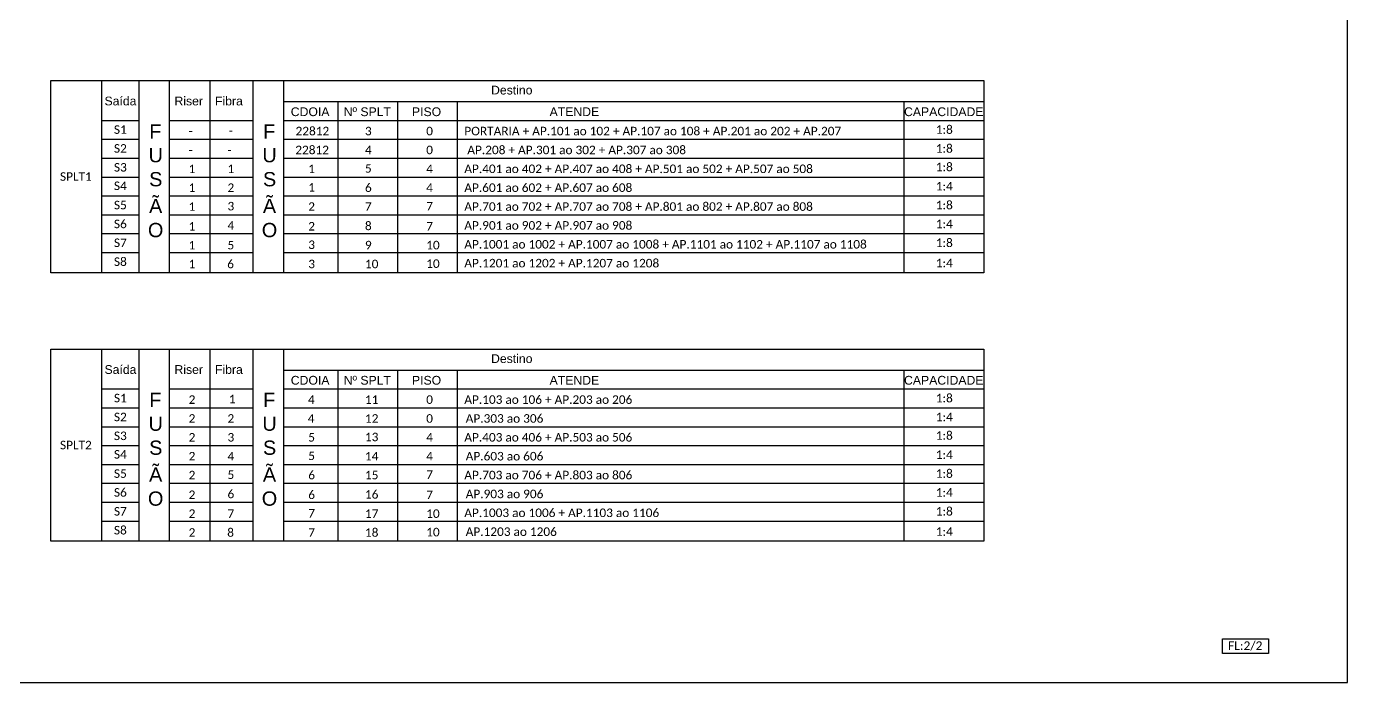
# Model space of a CAD drawing. Header units: metres. Extents: x -1286 to 434, y -500 to 94.
# Drawn here: x -23.5 to 434.4, y -499.8 to -272.5 of the extents above; entities that cross this region are included whole.
import ezdxf
from ezdxf.enums import TextEntityAlignment as Align

# ---------------------------------------------------------------- set-up
doc = ezdxf.new("R2010")
doc.units = ezdxf.units.M
doc.styles.add('ARIAL', font='arial.ttf')
doc.styles.add('WMF-Calibri0', font='calibri.ttf')

msp = doc.modelspace()

# ---------------------------------------------------------------- linework, layer by layer
for p, q in [((-15.06, -291.22), (308.25, -291.22)), ((-15.06, -357.81), (-15.06, -291.22)), ((2.5, -291.22), (2.5, -357.81)), ((15.49, -291.22), (15.49, -357.81)), ((26.15, -357.81), (26.15, -291.22)), ((40.08, -291.22), (40.08, -357.81)), ((54.93, -291.22), (54.93, -357.81)), ((65.61, -291.22), (65.61, -357.81)), ((308.25, -291.22), (308.25, -357.81)), ((65.61, -298.49), (308.25, -298.49)), ((84.4, -298.49), (84.4, -357.81)), ((105.11, -298.49), (105.11, -357.81)), ((125.78, -298.49), (125.78, -357.81)), ((280.58, -298.49), (280.58, -357.81)), ((2.5, -305.03), (15.49, -305.03)), ((26.15, -305.03), (54.93, -305.03)), ((65.61, -305.03), (308.25, -305.03)), ((2.5, -311.57), (15.49, -311.57)), ((26.15, -311.57), (54.93, -311.57)), ((65.61, -311.57), (308.25, -311.57)), ((2.5, -318.11), (15.49, -318.11)), ((26.15, -318.11), (54.93, -318.11)), ((65.61, -318.11), (308.25, -318.11)), ((2.5, -324.64), (15.49, -324.64)), ((26.15, -324.64), (54.93, -324.64)), ((65.61, -324.64), (308.25, -324.64)), ((2.5, -331.18), (15.49, -331.18)), ((26.15, -331.18), (54.93, -331.18)), ((65.61, -331.18), (308.25, -331.18)), ((2.5, -337.72), (15.49, -337.72)), ((26.15, -337.72), (54.93, -337.72)), ((65.61, -337.72), (308.25, -337.72)), ((2.5, -344.26), (15.49, -344.26)), ((26.15, -344.26), (54.93, -344.26)), ((65.61, -344.26), (308.25, -344.26)), ((2.5, -350.8), (15.49, -350.8)), ((26.15, -350.8), (54.93, -350.8)), ((65.61, -350.8), (308.25, -350.8)), ((308.25, -357.81), (-15.06, -357.81)), ((-15.06, -384.26), (308.25, -384.26)), ((-15.06, -450.85), (-15.06, -384.26)), ((2.5, -384.26), (2.5, -450.85)), ((15.49, -384.26), (15.49, -450.85)), ((26.15, -450.85), (26.15, -384.26)), ((40.08, -384.26), (40.08, -450.85)), ((54.93, -384.26), (54.93, -450.85)), ((65.61, -384.26), (65.61, -450.85)), ((308.25, -384.26), (308.25, -450.85)), ((65.61, -391.53), (308.25, -391.53)), ((84.4, -391.53), (84.4, -450.85)), ((105.11, -391.53), (105.11, -450.85)), ((125.78, -391.53), (125.78, -450.85)), ((280.58, -391.53), (280.58, -450.85)), ((2.5, -398.07), (15.49, -398.07)), ((26.15, -398.07), (54.93, -398.07)), ((65.61, -398.07), (308.25, -398.07)), ((2.5, -404.61), (15.49, -404.61)), ((26.15, -404.61), (54.93, -404.61)), ((65.61, -404.61), (308.25, -404.61)), ((2.5, -411.14), (15.49, -411.14)), ((26.15, -411.14), (54.93, -411.14)), ((65.61, -411.14), (308.25, -411.14)), ((2.5, -417.68), (15.49, -417.68)), ((26.15, -417.68), (54.93, -417.68)), ((65.61, -417.68), (308.25, -417.68)), ((2.5, -424.22), (15.49, -424.22)), ((26.15, -424.22), (54.93, -424.22)), ((65.61, -424.22), (308.25, -424.22)), ((2.5, -430.76), (15.49, -430.76)), ((26.15, -430.76), (54.93, -430.76)), ((65.61, -430.76), (308.25, -430.76)), ((2.5, -437.3), (15.49, -437.3)), ((26.15, -437.3), (54.93, -437.3)), ((65.61, -437.3), (308.25, -437.3)), ((2.5, -443.84), (15.49, -443.84)), ((26.15, -443.84), (54.93, -443.84)), ((65.61, -443.84), (308.25, -443.84)), ((308.25, -450.85), (-15.06, -450.85))]:
    msp.add_line(p, q)
msp.add_lwpolyline([(-406.64, -499.81), (434.36, -499.81), (434.36, 94.19), (-406.64, 94.19)], close=True)
at = {"color": 7}
msp.add_lwpolyline([(391.05, -484.64), (406.99, -484.64), (406.99, -489.7), (391.05, -489.7)], close=True, dxfattribs=at)

# ---------------------------------------------------------------- texts
at = {"style": 'ARIAL'}
for s, p in [('Destino', (144.72, -294.52)), ('Saída', (9.12, -298.3)), ('Riser', (32.77, -298.3)), ('Fibra', (46.7, -298.3)), ('CDOIA', (74.84, -302.02)), ('Nº SPLT', (94.67, -302.02)), ('PISO', (115.19, -302.02)), ('ATENDE', (166.42, -302.02)), ('CAPACIDADE', (294.42, -302.02)), ('Destino', (144.72, -387.56)), ('Saída', (9.12, -391.34)), ('Riser', (32.77, -391.34)), ('Fibra', (46.7, -391.34)), ('CDOIA', (74.84, -395.06)), ('Nº SPLT', (94.67, -395.06)), ('PISO', (115.19, -395.06)), ('ATENDE', (166.42, -395.06)), ('CAPACIDADE', (294.42, -395.06))]:
    msp.add_text(s, height=3.032, dxfattribs=at).set_placement(p, align=Align.MIDDLE_CENTER)
at = {"linetype": 'Continuous', "style": 'ARIAL'}
for s, p in [('F', (19.09, -311.3)), ('F', (58.54, -311.3)), ('U', (18.84, -319.53)), ('U', (58.28, -319.53)), ('S', (19.05, -327.86)), ('S', (58.49, -327.86)), ('Ã', (19.02, -337.16)), ('Ã', (58.46, -337.16)), ('O', (18.63, -345.48)), ('O', (58.08, -345.48)), ('F', (19.09, -404.33)), ('F', (58.54, -404.33)), ('U', (18.84, -412.57)), ('U', (58.28, -412.57)), ('S', (19.05, -420.89)), ('S', (58.49, -420.89)), ('Ã', (19.02, -430.2)), ('Ã', (58.46, -430.2)), ('O', (18.63, -438.52)), ('O', (58.08, -438.52))]:
    msp.add_text(s, height=4.94, dxfattribs=at).set_placement(p)
at = {"color": 7, "style": 'WMF-Calibri0'}
for s, height, p in [('-', 2.95, (32.74, -310.19)), ('-', 2.95, (46.67, -310)), ('22812', 2.954, (69.79, -310.19)), ('3', 2.95, (93.84, -310.19)), ('0', 2.95, (115.07, -310.19)), ('PORTARIA + AP.101 ao 102 + AP.107 ao 108 + AP.201 ao 202 + AP.207', 2.9537, (128.27, -310.19)), ('-', 2.95, (32.74, -316.73)), ('-', 2.95, (46.21, -316.73)), ('22812', 2.954, (69.7, -316.73)), ('4', 2.95, (93.84, -316.73)), ('0', 2.95, (115.07, -316.73)), (' AP.208 + AP.301 ao 302 + AP.307 ao 308', 2.9537, (128.27, -316.73)), ('1', 2.95, (32.74, -323.27)), ('1', 2.95, (46.21, -323.27)), ('1', 2.95, (74.19, -323.27)), ('5', 2.95, (93.84, -323.14)), ('4', 2.95, (115.07, -323.27)), ('AP.401 ao 402 + AP.407 ao 408 + AP.501 ao 502 + AP.507 ao 508', 2.9537, (128.27, -323.27)), ('1', 2.95, (32.74, -329.8)), ('2', 2.95, (46.21, -329.8)), ('1', 2.95, (74.19, -329.68)), ('6', 2.95, (93.84, -329.8)), ('4', 2.95, (115.07, -329.8)), ('AP.601 ao 602 + AP.607 ao 608', 2.9537, (128.27, -329.8)), ('1', 2.95, (32.74, -336.34)), ('3', 2.95, (46.21, -336.21)), ('2', 2.95, (74.19, -336.34)), ('7', 2.95, (93.84, -336.34)), ('7', 2.95, (115.07, -336.21)), ('AP.701 ao 702 + AP.707 ao 708 + AP.801 ao 802 + AP.807 ao 808', 2.9537, (128.27, -336.34)), ('1', 2.95, (32.74, -343.17)), ('4', 2.95, (46.21, -342.88)), ('2', 2.95, (74.19, -343.17)), ('8', 2.95, (93.84, -343.04)), ('7', 2.95, (115.07, -343.17)), ('AP.901 ao 902 + AP.907 ao 908', 2.9537, (128.27, -342.88)), ('1', 2.95, (32.74, -349.71)), ('5', 2.95, (46.21, -349.71)), ('3', 2.95, (74.19, -349.58)), ('9', 2.95, (93.84, -349.71)), ('10', 2.954, (115.07, -349.71)), ('AP.1001 ao 1002 + AP.1007 ao 1008 + AP.1101 ao 1102 + AP.1107 ao 1108', 2.9537, (128.27, -349.42)), ('1', 2.95, (32.74, -356.24)), ('6', 2.95, (46.11, -356.24)), ('3', 2.95, (74.19, -356.24)), ('10', 2.954, (93.84, -356.24)), ('10', 2.954, (115.07, -356.12)), ('AP.1201 ao 1202 + AP.1207 ao 1208', 2.9537, (128.27, -355.96)), ('2', 2.95, (32.74, -403.23)), ('1', 2.95, (46.67, -403.04)), ('4', 2.95, (74.1, -403.23)), ('11', 2.954, (93.84, -403.23)), ('0', 2.95, (115.07, -403.23)), ('AP.103 ao 106 + AP.203 ao 206', 2.9537, (128.27, -403.23)), ('2', 2.95, (32.74, -409.77)), ('2', 2.95, (46.21, -409.77)), ('4', 2.95, (74.01, -409.77)), ('12', 2.954, (93.84, -409.77)), ('0', 2.95, (115.07, -409.77)), (' AP.303 ao 306', 2.9537, (127.71, -409.77)), ('2', 2.95, (32.74, -416.3)), ('3', 2.95, (46.21, -416.3)), ('5', 2.95, (74.19, -416.3)), ('13', 2.954, (93.84, -416.18)), ('4', 2.95, (115.07, -416.3)), ('AP.403 ao 406 + AP.503 ao 506', 2.9537, (128.27, -416.3)), ('2', 2.95, (32.74, -422.84)), ('4', 2.95, (46.21, -422.84)), ('5', 2.95, (74.19, -422.71)), ('14', 2.954, (93.84, -422.84)), ('4', 2.95, (115.07, -422.84)), (' AP.603 ao 606', 2.9537, (127.71, -422.84)), ('2', 2.95, (32.74, -429.38)), ('5', 2.95, (46.21, -429.25)), ('6', 2.95, (74.19, -429.38)), ('15', 2.954, (93.84, -429.38)), ('7', 2.95, (115.07, -429.25)), ('AP.703 ao 706 + AP.803 ao 806', 2.9537, (128.27, -429.38)), ('2', 2.95, (32.74, -436.21)), ('6', 2.95, (46.21, -435.92)), ('6', 2.95, (74.19, -436.21)), ('16', 2.954, (93.84, -436.08)), ('7', 2.95, (115.07, -436.21)), (' AP.903 ao 906', 2.9537, (127.71, -435.92)), ('AP.1003 ao 1006 + AP.1103 ao 1106', 2.9537, (128.27, -442.46)), ('2', 2.95, (32.74, -442.74)), ('7', 2.95, (46.21, -442.74)), ('7', 2.95, (74.19, -442.62)), ('17', 2.954, (93.84, -442.74)), ('10', 2.954, (115.07, -442.74)), ('2', 2.95, (32.74, -449.28)), ('8', 2.95, (46.11, -449.28)), ('7', 2.95, (74.19, -449.28)), ('18', 2.954, (93.84, -449.28)), ('10', 2.954, (115.07, -449.15)), (' AP.1203 ao 1206', 2.9537, (127.71, -449))]:
    msp.add_text(s, height=height, dxfattribs=at).set_placement(p)
at = {"style": 'WMF-Calibri0'}
msp.add_text('FL:2/2', height=3, dxfattribs=at).set_placement((392.93, -488.52))
at = {"color": 7, "lineweight": 0, "style": 'WMF-Calibri0', "flags": 8}
for tag, p, s in [('S1', (6.86, -309.67), 'S1'), ('1:8', (291.65, -309.67), '1:8'), ('S2', (6.86, -316.21), 'S2'), ('1:8', (291.65, -316.21), '1:8'), ('S3', (6.86, -322.75), 'S3'), ('1:8', (291.65, -322.62), '1:8'), ('SPLT1', (-11.84, -325.94), 'XX'), ('S4', (6.86, -329.16), 'S4'), ('1:4', (291.65, -329.29), '1:8'), ('S5', (6.86, -335.83), 'S5'), ('1:8', (291.65, -335.83), '1:8'), ('S6', (6.86, -342.36), 'S6'), ('1:4', (291.65, -342.36), '1:8'), ('S7', (6.86, -348.9), 'S7'), ('1:8', (291.65, -348.9), '1:8'), ('S8', (6.86, -355.44), 'S8'), ('1:4', (291.65, -355.91), '1:8'), ('S1', (6.86, -402.71), 'S1'), ('1:8', (291.65, -402.71), '1:8'), ('S2', (6.86, -409.25), 'S2'), ('1:4', (291.65, -409.25), '1:8'), ('SPLT2', (-11.84, -418.98), 'XX'), ('S3', (6.86, -415.79), 'S3'), ('1:8', (291.65, -415.66), '1:8'), ('S4', (6.86, -422.2), 'S4'), ('1:4', (291.65, -422.32), '1:8'), ('1:8', (291.65, -428.86), '1:8'), ('S5', (6.86, -428.86), 'S5'), ('S6', (6.86, -435.4), 'S6'), ('1:4', (291.65, -435.4), '1:8'), ('S7', (6.86, -441.94), 'S7'), ('1:8', (291.65, -441.94), '1:8'), ('S8', (6.86, -448.48), 'S8'), ('1:4', (291.65, -448.95), '1:8')]:
    msp.add_attdef(tag, p, s, height=2.954, dxfattribs=at)

doc.saveas('drawing.dxf')
